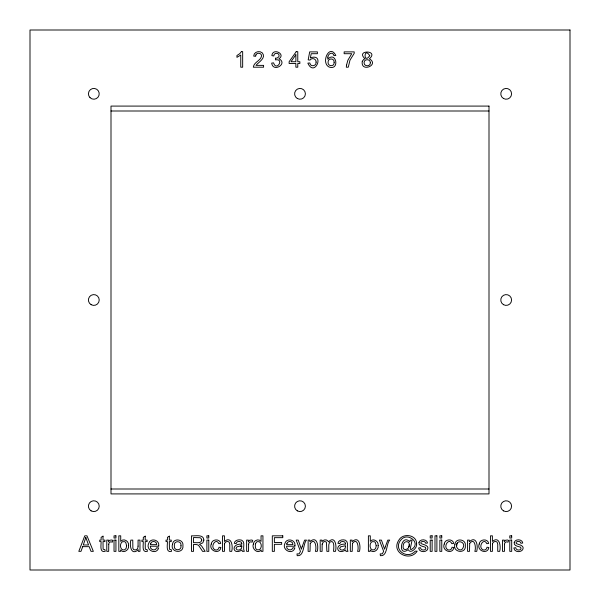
<?xml version="1.0" encoding="UTF-8"?>
<svg xmlns="http://www.w3.org/2000/svg" width="600" height="600" viewBox="0 0 600 600"><rect width="100%" height="100%" fill="white"/><g stroke="black" fill="none" stroke-linecap="round" stroke-linejoin="round"><path stroke-width="0.9" d="M241.77 546.412C242.603 549.69 236.708 551.812 235.972 548.34L236.993 546.81L241.77 545.707L241.77 546.412L240.472 546.105M409.215 544.485C410.295 549.345 402.053 552.248 403.17 545.805C403.56 539.138 412.215 541.148 408.405 547.62M456.765 545.73C456.105 538.995 466.17 541.658 463.147 547.597C461.07 553.215 454.005 547.5 457.29 543.105M111 111L489 111M111 489L489 489M158.722 545.707L158.715 546.217L150.322 546.217C149.858 549.99 155.708 551.595 156.69 547.732L158.655 547.98C156.285 555.487 145.275 550.005 148.718 543.308C150.39 537.518 159.727 539.73 158.722 545.707M241.778 543.72L241.77 544.215C230.535 543.112 232.538 555.967 241.928 549.967L242.31 551.355L244.298 551.355C242.31 548.077 245.82 542.183 241.688 540.195C238.958 539.332 234.772 539.918 234.27 543.315L236.138 543.57L237.083 541.905L239.07 541.433L241.237 542.077L241.778 543.72M294.945 545.707L294.938 546.217L286.553 546.217C286.08 549.99 291.938 551.595 292.913 547.732L294.885 547.98C292.507 555.487 281.498 550.005 284.947 543.308C286.62 537.518 295.95 539.73 294.945 545.707M345.45 543.72L345.435 544.215C334.2 543.112 336.202 555.967 345.593 549.967L345.975 551.355L347.97 551.355C345.975 548.077 349.485 542.183 345.353 540.195C342.63 539.332 338.438 539.918 337.935 543.315L339.803 543.57L340.748 541.905L342.735 541.433L344.91 542.077L345.45 543.72M322.17 544.162L322.095 551.355L320.19 551.355L320.19 540.105L321.892 540.105L321.892 541.688C323.25 539.37 327.442 539.1 328.478 541.822C335.385 534.99 336.93 546.472 335.43 551.355L333.532 551.355C333.705 548.745 335.1 538.822 329.558 542.295L328.778 544.822L328.778 551.355L326.873 551.355L326.407 542.138L324.877 541.507L323.392 541.928L322.17 544.162M138.067 546.135L137.76 548.332L136.695 549.525L135.083 549.967L133.642 549.54L132.877 548.355L132.765 540.105L130.86 540.105C129.322 545.46 131.167 556.222 138.27 549.705L138.27 551.355L139.972 551.355L139.972 540.105L138.067 540.105L138.067 546.135M128.58 545.565C129.442 549.855 123.472 553.987 120.593 549.945L120.593 551.355L118.823 551.355L118.823 535.83L120.727 535.83L120.727 541.365C123.637 537.705 129.3 541.35 128.58 545.565M378.157 545.565C379.02 549.855 373.05 553.987 370.17 549.945L370.17 551.355L368.4 551.355L368.4 535.83L370.305 535.83L370.305 541.365C373.207 537.705 378.877 541.35 378.157 545.565M224.513 544.02L224.43 551.355L222.525 551.355L222.525 535.83L224.43 535.83L224.43 541.403C231.532 535.62 233.16 546.293 231.683 551.355L229.778 551.355L229.778 544.23L229.163 542.145C227.565 540.705 224.647 541.845 224.513 544.02M492.472 544.02L492.39 551.355L490.485 551.355L490.485 535.83L492.39 535.83L492.39 541.403C499.493 535.62 501.127 546.293 499.65 551.355L497.737 551.355L497.737 544.23L497.123 542.145C495.525 540.705 492.607 541.845 492.472 544.02M108.757 544.305L108.675 551.355L106.77 551.355L106.77 540.105L108.488 540.105L108.488 541.815L109.703 540.232L111.892 540.007L112.882 540.465L112.222 542.235C110.663 541.095 108.66 542.482 108.757 544.305M248.618 544.305L248.535 551.355L246.63 551.355L246.63 540.105L248.347 540.105L248.347 541.815L249.562 540.232L251.752 540.007L252.743 540.465L252.083 542.235C250.522 541.095 248.513 542.482 248.618 544.305M345.435 546.412C346.267 549.69 340.373 551.812 339.645 548.34L340.657 546.81L345.435 545.707L345.435 546.412M504.518 544.305L504.435 551.355L502.53 551.355L502.53 540.105L504.248 540.105L504.248 541.815L505.455 540.232L507.653 540.007L508.643 540.465L507.982 542.235C506.423 541.095 504.412 542.482 504.518 544.305M327.885 57.135L327.743 59.198C336.075 50.512 340.155 70.778 329.077 67.028C320.445 62.602 329.61 43.14 335.827 55.477L333.93 55.627L333.21 53.992C330.952 51.787 327.9 54.562 327.885 57.135M172.507 544.268C169.733 552.525 183.96 554.377 182.933 545.572C183.855 539.04 173.093 537.697 172.507 544.268M454.912 544.268C452.138 552.525 466.365 554.377 465.345 545.572C466.268 539.04 455.498 537.697 454.912 544.268M253.327 544.132C251.468 548.707 257.752 554.49 261.173 549.938L261.173 551.355L262.942 551.355L262.942 535.83L261.045 535.83L261.045 541.403C258.735 538.245 253.485 540.42 253.327 544.132M211.245 544.065C208.38 550.86 219.78 554.947 220.89 547.477L219.022 547.237C218.94 549.27 216.788 550.635 214.928 549.787C209.565 547.155 215.933 537.053 218.858 543.697L220.71 543.412C219.923 538.275 211.59 539.048 211.245 544.065M444.232 544.065C441.368 550.86 452.768 554.947 453.885 547.477L452.01 547.237C451.935 549.27 449.783 550.635 447.915 549.787C442.553 547.155 448.92 537.053 451.845 543.697L453.705 543.412C452.91 538.275 444.577 539.048 444.232 544.065M479.205 544.065C476.34 550.86 487.74 554.947 488.857 547.477L486.982 547.237C486.908 549.27 484.755 550.635 482.888 549.787C477.525 547.155 483.893 537.053 486.817 543.697L488.678 543.412C487.882 538.275 479.55 539.048 479.205 544.065M416.632 543.803C417.54 547.778 410.498 554.535 408.21 549.63C397.2 557.947 401.018 532.612 409.822 541.822L410.183 540.18L412.08 540.18L410.235 548.933L410.978 549.63C422.168 543.998 408.135 531.502 401.145 539.662C392.205 549.465 407.325 560.22 415.237 551.153L417.15 551.153C410.077 562.268 390.412 552.645 398.865 540.112C402.87 532.732 416.783 534.57 416.632 543.803M346.515 65.175L346.32 67.2L348.278 67.2L349.972 60.203L354.202 53.355L354.202 51.877L344.153 51.877L344.153 53.707L351.75 53.707L347.88 60.225L346.515 65.175M255.36 543.803L255.375 547.627L256.058 548.97L257.048 549.773L259.365 549.787C261.99 548.138 261.892 543.36 259.32 541.702L256.957 541.688L255.36 543.803M419.002 542.37C418.26 546.067 423.015 546.3 425.423 547.237L425.827 548.925C424.515 550.86 420.675 550.237 420.487 547.702L418.605 547.995C419.033 552.15 425.145 552.75 427.388 549.847C429.862 545.423 423.668 544.793 420.998 543.54L420.9 542.325C422.092 540.832 425.362 541.11 425.655 543.263L427.522 543.007C427.088 538.995 420.15 538.717 419.002 542.37M514.23 542.37C513.487 546.067 518.243 546.3 520.65 547.237L521.055 548.925C519.743 550.86 515.895 550.237 515.715 547.702L513.832 547.995C514.26 552.15 520.373 552.75 522.615 549.847C525.09 545.423 518.895 544.793 516.225 543.54L516.127 542.325C517.312 540.832 520.59 541.11 520.882 543.263L522.75 543.007C522.315 538.995 515.377 538.717 514.23 542.37M126.63 545.722L126.12 548.347L124.725 549.773C120.157 551.385 119.093 543.51 122.475 541.695L124.792 541.68L125.76 542.467L126.63 545.722M310.252 543.398L310.028 551.355L308.123 551.355L308.123 540.105L309.84 540.105L309.84 541.71C317.025 535.29 318.757 545.947 317.265 551.355L315.36 551.355C316.853 548.138 315.345 536.857 310.252 543.398M352.447 543.398L352.222 551.355L350.317 551.355L350.317 540.105L352.035 540.105L352.035 541.71C359.22 535.29 360.952 545.947 359.46 551.355L357.555 551.355C359.048 548.138 357.54 536.857 352.447 543.398M376.207 545.722L375.69 548.347L374.295 549.773C369.735 551.385 368.67 543.51 372.053 541.695L374.362 541.68L375.33 542.467L376.207 545.722M469.702 543.398L469.485 551.355L467.58 551.355L467.58 540.105L469.29 540.105L469.29 541.71C476.475 535.29 478.207 545.947 476.715 551.355L474.81 551.355C476.303 548.138 474.795 536.857 469.702 543.398M180.975 545.67C182.002 551.085 173.392 551.16 174.352 545.73C173.377 540.398 181.875 540.33 180.975 545.67M275.647 58.177L275.43 59.85C284.865 58.432 276.3 71.94 273.577 62.85L271.673 63.105C273.082 73.043 288.353 63.48 278.94 58.793C286.245 54.06 272.663 47.355 271.86 55.635L273.772 55.972C273.697 51.847 280.612 52.815 278.873 56.752L277.11 58.043L275.647 58.177M362.28 61.32C360.337 72.975 379.868 65.047 369.397 58.778C379.53 49.89 354.847 49.688 365.048 58.778L363.788 59.318L362.28 61.32M201.765 540.067C201.368 543.952 195.975 542.347 193.522 542.678L193.522 537.548L199.935 537.72L200.962 538.252L201.765 540.067M334.147 62.28C334.673 66.975 327.57 66.735 328.043 62.168C327.697 57.84 334.665 57.915 334.147 62.28M316.11 62.108C316.695 66.233 310.065 67.328 309.84 62.963L307.845 63.135C314.58 78.06 325.44 52.68 310.373 57.877L311.212 53.707L317.407 53.707L317.407 51.885L309.683 51.885L308.183 59.865L309.968 60.097L311.138 59.01C313.388 57.78 316.32 59.49 316.11 62.108M255.862 54.998L255.645 56.302L253.688 56.1C253.755 51.847 259.35 50.318 262.267 52.852C266.49 57.953 258.697 62.002 255.975 65.37L263.587 65.37L263.587 67.2L253.327 67.2C253.785 62.07 260.767 60.81 261.608 55.883C261.638 52.83 256.845 52.238 255.862 54.998M203.88 540.067L202.815 542.85L199.507 544.29L201.623 545.993L205.155 551.355L202.567 551.355L199.035 545.985L197.993 544.95L195.907 544.463L193.522 544.463L193.522 551.355L191.468 551.355L191.468 535.83C195.263 536.22 203.572 533.903 203.88 540.067M370.373 62.782C370.545 66.855 363.855 66.765 364.05 62.722C363.885 58.65 370.567 58.755 370.373 62.782M369.728 55.657C363.472 64.988 363.623 46.155 369.728 55.657M150.727 543.33L150.428 544.65L156.712 544.65C156.953 541.26 151.935 540.202 150.727 543.33M286.95 543.33L286.657 544.65L292.935 544.65C293.183 541.26 288.157 540.202 286.95 543.33M85.83 537.457L83.287 544.98L88.552 544.98L85.83 537.457M302.19 546.66L301.41 549.225L298.252 540.105L296.197 540.105L300.465 551.377L299.093 553.852L296.985 553.898L297.195 555.69C304.53 556.537 302.895 543.713 306.502 540.105L304.597 540.105L302.19 546.66M385.388 546.66L384.607 549.225L381.45 540.105L379.395 540.105L383.663 551.377L382.282 553.852L380.175 553.898L380.385 555.69C387.72 556.537 386.092 543.713 389.7 540.105L387.795 540.105L385.388 546.66M82.695 546.653L80.992 551.355L78.81 551.355L84.773 535.83L86.985 535.83L93.345 551.355L90.998 551.355L89.19 546.653L82.695 546.653M241.433 51.608L239.737 53.685L236.94 55.508L236.94 57.352L240.757 55.05L240.757 67.2L242.663 67.2L242.663 51.608L241.433 51.608M295.86 54.735L291 61.733L295.86 61.733L295.86 54.735M296.212 51.675L289.125 61.733L289.125 63.488L295.86 63.488L295.86 67.2L297.772 67.2L297.772 63.488L299.865 63.488L299.865 61.733L297.772 61.733L297.772 51.675L296.212 51.675M103.012 536.175L101.115 537.322L101.115 540.105L99.72 540.105L99.72 541.59L101.115 541.59C101.273 544.643 99.248 553.08 105.203 551.332L104.925 549.653L103.11 549.217L103.012 541.59L104.925 541.59L104.925 540.105L103.012 540.105L103.012 536.175M145.208 536.175L143.31 537.322L143.31 540.105L141.915 540.105L141.915 541.59L143.31 541.59C143.468 544.643 141.442 553.08 147.398 551.332L147.127 549.653L145.305 549.217L145.208 541.59L147.127 541.59L147.127 540.105L145.208 540.105L145.208 536.175M169.328 536.175L167.43 537.322L167.43 540.105L166.028 540.105L166.028 541.59L167.43 541.59C167.58 544.643 165.562 553.08 171.517 551.332L171.24 549.653L169.425 549.217L169.328 541.59L171.24 541.59L171.24 540.105L169.328 540.105L169.328 536.175M570 30L30 30L30 570L570 570L570 30M489 106.087L111 106.087L111 493.912L489 493.912L489 106.087M115.935 535.83L114.03 535.83L114.03 538.02L115.935 538.02L115.935 535.83M208.778 535.83L206.873 535.83L206.873 538.02L208.778 538.02L208.778 535.83M282.788 535.83L272.317 535.83L272.317 551.355L274.373 551.355L274.373 544.305L281.655 544.305L281.655 542.467L274.373 542.467L274.373 537.66L282.788 537.66L282.788 535.83M432.127 535.83L430.222 535.83L430.222 538.02L432.127 538.02L432.127 535.83M436.89 535.83L434.985 535.83L434.985 551.355L436.89 551.355L436.89 535.83M441.765 535.83L439.86 535.83L439.86 538.02L441.765 538.02L441.765 535.83M511.688 535.83L509.783 535.83L509.783 538.02L511.688 538.02L511.688 535.83M115.935 540.105L114.03 540.105L114.03 551.355L115.935 551.355L115.935 540.105M208.778 540.105L206.873 540.105L206.873 551.355L208.778 551.355L208.778 540.105M432.127 540.105L430.222 540.105L430.222 551.355L432.127 551.355L432.127 540.105M441.765 540.105L439.86 540.105L439.86 551.355L441.765 551.355L441.765 540.105M511.688 540.105L509.783 540.105L509.783 551.355L511.688 551.355L511.688 540.105M297.3 98.498A5.4 5.4 0 0 0 305.4 93.817A5.4 5.4 0 0 0 297.3 89.145A5.4 5.4 0 0 0 297.3 98.498M297.3 510.855A5.4 5.4 0 0 0 305.4 506.183A5.4 5.4 0 0 0 297.3 501.502A5.4 5.4 0 0 0 297.3 510.855M503.482 304.68A5.4 5.4 0 0 0 511.582 300A5.4 5.4 0 0 0 503.482 295.32A5.4 5.4 0 0 0 503.482 304.68M91.117 304.68A5.4 5.4 0 0 0 99.218 300A5.4 5.4 0 0 0 91.117 295.32A5.4 5.4 0 0 0 91.117 304.68M91.117 510.855A5.4 5.4 0 0 0 99.218 506.183A5.4 5.4 0 0 0 91.117 501.502A5.4 5.4 0 0 0 91.117 510.855M503.482 510.855A5.4 5.4 0 0 0 511.582 506.183A5.4 5.4 0 0 0 503.482 501.502A5.4 5.4 0 0 0 503.482 510.855M503.482 98.498A5.4 5.4 0 0 0 511.582 93.817A5.4 5.4 0 0 0 503.482 89.145A5.4 5.4 0 0 0 503.482 98.498M90 97.635A5.4 5.4 0 0 0 99.038 95.213A5.4 5.4 0 0 0 92.422 88.605A5.4 5.4 0 0 0 90 97.635"/></g></svg>
